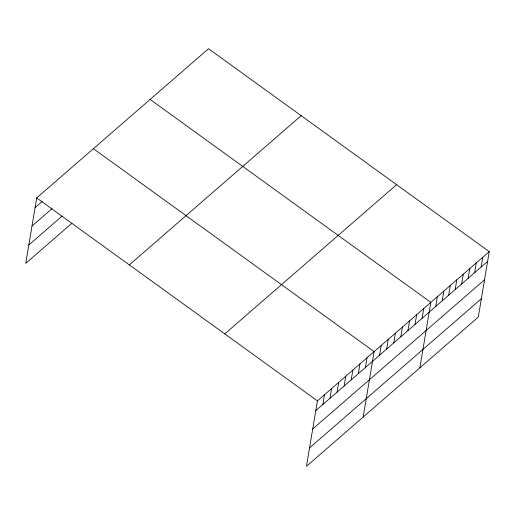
<?xml version="1.0" encoding="UTF-8"?>
<svg xmlns="http://www.w3.org/2000/svg" width="515" height="515" viewBox="0 0 515 515"><rect width="100%" height="100%" fill="white"/><g stroke="black" fill="none" stroke-linecap="round" stroke-linejoin="round"><path stroke-width="0.77" d="M489.25 251.648L317.42 400.857L306.47 466.281L478.3 317.079L489.25 251.648L208.53 48.719L36.7 197.921L25.75 263.352L71.823 223.343M322.873 404.455L324.508 394.696M329.96 398.301L331.596 388.542M337.048 392.147L338.683 382.388M344.136 385.993L345.771 376.233M351.224 379.838L352.859 370.079M358.318 373.684L359.946 363.925M365.405 367.53L367.034 357.771M363.172 417.047L374.122 351.616L93.402 148.687M379.581 355.221L381.209 345.462M386.668 349.067L388.297 339.308M393.756 342.913L395.385 333.154M400.844 336.759L402.473 326.999M407.931 330.598L409.567 320.845M415.019 324.444L416.654 314.691M422.107 318.289L423.742 308.53M419.88 367.807L430.83 302.376L150.11 99.447M435.684 306.502L437.319 296.743M442.179 300.863L443.808 291.104M448.668 295.224L450.303 285.471M455.157 289.591L456.792 279.832M461.652 283.952L463.288 274.192M468.141 278.319L469.777 268.56M474.637 272.68L476.266 262.92M481.126 267.04L482.761 257.288M35.065 207.68L42.153 201.526M31.994 226.053L52.073 208.614M28.827 244.979L61.903 216.255M129.336 264.89L301.166 115.682M224.785 333.887L396.614 184.679M315.785 410.61L487.615 261.408M312.714 428.982L484.544 279.78M309.547 447.908L481.377 298.706M36.7 197.921L317.42 400.857"/></g></svg>
